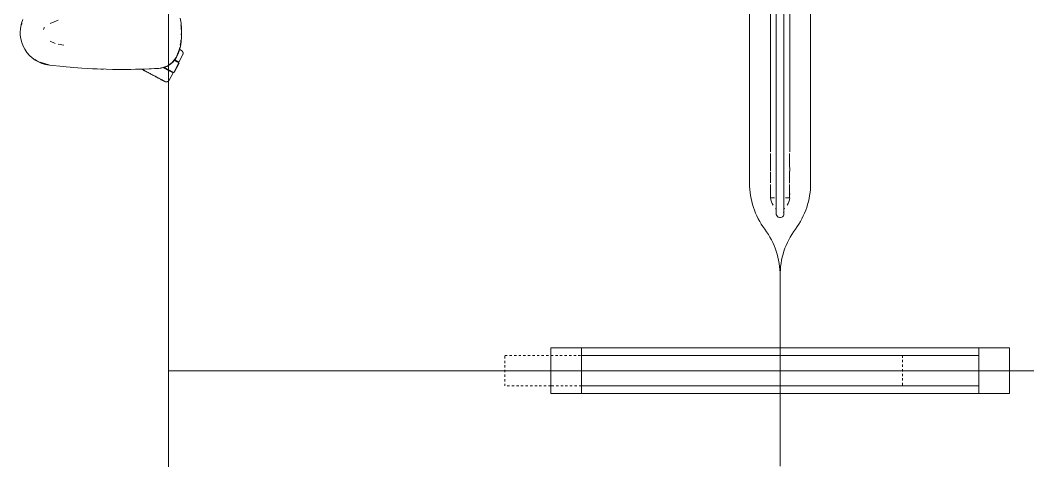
# Model space of a CAD drawing. Header units: millimetres. Extents: x 155927 to 295199, y -4084 to 97293.
# Drawn here: x 185329 to 186647, y 31308 to 31884 of the extents above; entities that cross this region are included whole.
import ezdxf

# ---------------------------------------------------------------- set-up
doc = ezdxf.new("R2010")
doc.units = ezdxf.units.MM
doc.header["$MEASUREMENT"] = 0
doc.linetypes.add('Dash', pattern=[6, 3, -3])
for name, color, linetype, lineweight in [('G-IMPT', 8, 'CONTINUOUS', 9), ('I-FURN', 8, 'CONTINUOUS', 9), ('I-FURN-HDLN', 8, 'Dash', 9)]:
    doc.layers.add(name, color=color, linetype=linetype, lineweight=lineweight)

msp = doc.modelspace()

# ---------------------------------------------------------------- linework, layer by layer
at = {"layer": 'G-IMPT'}
for p, q in [((185332.3, 31885.2), (185330.6, 31880.5)), ((185378.5, 31884.1), (185368.1, 31879.9)), ((185538.4, 31886.9), (185539.6, 31880.2)), ((185328.9, 31868.3), (185329.2, 31873.4)), ((185328.9, 31868.3), (185329.1, 31864.5)), ((185329.2, 31873.4), (185330.1, 31878.3)), ((185330.1, 31878.3), (185330.6, 31880.5)), ((185331.4, 31880), (185330.8, 31878)), ((185359.5, 31872.2), (185360.5, 31874.4)), ((185360.5, 31874.4), (185360.8, 31874.8)), ((185539.6, 31875.5), (185539.2, 31878.3)), ((185540.1, 31872.9), (185539.6, 31880.2)), ((185539.6, 31875.5), (185539.9, 31868.3)), ((185539.7, 31865.2), (185539.9, 31868.3)), ((185540.2, 31868.3), (185540, 31862)), ((185540.1, 31872.9), (185540.2, 31868.3)), ((185329.7, 31860), (185329.1, 31864.5)), ((185329.7, 31860), (185331, 31855.1)), ((185332.8, 31850.4), (185331, 31855.1)), ((185368.1, 31857), (185374.9, 31853.7)), ((185538.3, 31851.8), (185539.1, 31855.5)), ((185539.5, 31855.9), (185538.5, 31849.9)), ((185539.1, 31855.5), (185539.3, 31858.7)), ((185539.5, 31855.9), (185540, 31862)), ((185335, 31846.2), (185332.8, 31850.4)), ((185335, 31846.2), (185337.8, 31842.1)), ((185337.8, 31842.1), (185341.2, 31838.2)), ((185386, 31851.4), (185378.5, 31852.9)), ((185537, 31845.6), (185534.7, 31839.9)), ((185537.1, 31844.4), (185535.5, 31840.1)), ((185537, 31845.6), (185537.7, 31849)), ((185537.1, 31844.4), (185538.5, 31849.9)), ((185344.6, 31835.1), (185341.2, 31838.2)), ((185344.6, 31835.1), (185348.7, 31832.1)), ((185348.6, 31832.8), (185350.7, 31831.2)), ((185353.1, 31829.6), (185348.7, 31832.1)), ((185358.8, 31827.4), (185350.7, 31831.2)), ((185353.1, 31829.6), (185357.4, 31827.8)), ((185367.8, 31825.4), (185355.3, 31829.2)), ((185355.3, 31829.2), (185364.5, 31826.3)), ((185523.2, 31825.5), (185527.6, 31828.8)), ((185524.4, 31825.9), (185528.2, 31828.9)), ((185527.6, 31828.8), (185532.9, 31835.5)), ((185530.8, 31832), (185528.2, 31828.9)), ((185533.5, 31836), (185530.8, 31832)), ((185532.9, 31835.5), (185534.7, 31839.9)), ((185533.5, 31836), (185535.5, 31840.1)), ((185357.4, 31827.8), (185362.2, 31826.3)), ((185358.8, 31827.4), (185367.2, 31825.5)), ((185367.3, 31825.4), (185362.2, 31826.3)), ((185367.8, 31825.4), (185364.5, 31826.3)), ((185385.2, 31823.5), (185367.3, 31825.4)), ((185389.3, 31823.1), (185385.2, 31823.5)), ((185404.4, 31821.9), (185389.3, 31823.1)), ((185396.2, 31822.5), (185394.5, 31822.7)), ((185404.4, 31821.9), (185409.5, 31821.6)), ((185409.5, 31821.6), (185423.6, 31820.8)), ((185429.6, 31820.5), (185423.6, 31820.8)), ((185429.6, 31820.5), (185441.4, 31820.1)), ((185434.5, 31820.4), (185436.4, 31820.3)), ((185436.4, 31820.3), (185437.9, 31820.2)), ((185449.8, 31819.9), (185441.4, 31820.1)), ((185449.8, 31819.9), (185479.8, 31820.1)), ((185449.8, 31819.9), (185470, 31819.9)), ((185449.8, 31819.9), (185460.6, 31819.9)), ((185479.8, 31820.1), (185460.6, 31819.9)), ((185470, 31819.9), (185491.4, 31820.4)), ((185470, 31819.9), (185490.2, 31820.4)), ((185470, 31819.9), (185479.8, 31820.1)), ((185470, 31819.9), (185472, 31819.9)), ((185472, 31819.9), (185473.9, 31820)), ((185479.8, 31820.1), (185491.4, 31820.4)), ((185490.2, 31820.4), (185512, 31821.5)), ((185490.2, 31820.4), (185510.4, 31821.3)), ((185491.4, 31820.4), (185490.2, 31820.4)), ((185491.4, 31820.4), (185512, 31821.5)), ((185512, 31821.5), (185510.4, 31821.3)), ((185515.8, 31822.2), (185512, 31821.6)), ((185512, 31821.5), (185513.6, 31821.7)), ((185516, 31822.2), (185513.6, 31821.7)), ((185515.8, 31822.2), (185522, 31824.6)), ((185516, 31822.2), (185517.3, 31822.5)), ((185521, 31823.9), (185517.3, 31822.5)), ((185521, 31823.9), (185523.2, 31825.2)), ((185522, 31824.6), (185523.2, 31825.5)), ((185523.2, 31825.2), (185524.4, 31825.9))]:
    msp.add_line(p, q, dxfattribs=at)
at = {"layer": 'I-FURN'}
for p, q in [((185523.2, 32826.1), (185523.2, 31426.1)), ((185523.2, 31426.1), (185523.2, 32826.1)), ((186310.7, 31712.1), (186310.7, 32550.2)), ((186318.2, 32550.2), (186318.2, 31712.1)), ((186328.2, 31712.1), (186328.2, 32550.2)), ((186335.8, 32550.2), (186335.8, 31712.1)), ((186283.2, 31671.1), (186283.2, 32359.3)), ((186283.2, 32359.3), (186283.2, 31671.1)), ((186363.2, 32359.3), (186363.2, 31671.1)), ((186363.2, 31671.1), (186363.2, 32359.3)), ((185537.3, 31846.1), (185537.7, 31845.8)), ((185538, 31845.7), (185537.5, 31845.9)), ((185537.7, 31845.8), (185538.1, 31845.6)), ((185538.3, 31845.5), (185538, 31845.7)), ((185538.1, 31845.6), (185538.5, 31845.4)), ((185538.7, 31845.3), (185538.3, 31845.5)), ((185538.5, 31845.4), (185538.8, 31845.3)), ((185539, 31845.2), (185538.7, 31845.3)), ((185538.8, 31845.3), (185539.1, 31845.1)), ((185539.2, 31845), (185539, 31845.2)), ((185539.1, 31845.1), (185539.3, 31845)), ((185539.4, 31844.9), (185539.2, 31845)), ((185539.3, 31845), (185539.5, 31844.9)), ((185539.6, 31844.8), (185539.4, 31844.9)), ((185539.5, 31844.9), (185539.7, 31844.8)), ((185539.8, 31844.8), (185539.6, 31844.8)), ((185539.7, 31844.8), (185539.8, 31844.7)), ((185539.9, 31844.7), (185539.8, 31844.8)), ((185539.8, 31844.7), (185539.9, 31844.7)), ((185539.9, 31844.7), (185540.1, 31844.6)), ((185539.9, 31844.7), (185539.9, 31844.7)), ((185539.9, 31844.7), (185539.9, 31844.7)), ((185539.9, 31844.7), (185539.9, 31844.7)), ((185539.9, 31844.7), (185539.9, 31844.7)), ((185540.1, 31844.6), (185540.2, 31844.5)), ((185540.2, 31844.5), (185540.3, 31844.4)), ((185540.3, 31844.4), (185540.5, 31844.3)), ((185540.5, 31844.3), (185540.6, 31844.2)), ((185540.6, 31844.2), (185540.7, 31844.1)), ((185540.7, 31844.1), (185540.8, 31844)), ((185540.8, 31844), (185541, 31843.9)), ((185541, 31843.9), (185541.1, 31843.8)), ((185541.1, 31843.8), (185541.2, 31843.6)), ((185541.2, 31843.6), (185541.3, 31843.5)), ((185541.3, 31843.5), (185541.4, 31843.4)), ((185541.4, 31843.4), (185541.5, 31843.3)), ((185541.5, 31843.3), (185541.5, 31843.1)), ((185541.5, 31843.1), (185541.6, 31843)), ((185541.6, 31843), (185541.7, 31842.8)), ((185541.7, 31842.8), (185541.8, 31842.7)), ((185541.8, 31842.7), (185541.8, 31842.5)), ((185541.8, 31842.5), (185541.9, 31842.4)), ((185541.9, 31842.4), (185541.9, 31842.2)), ((185541.9, 31842.2), (185542, 31842.1)), ((185542, 31842.1), (185542, 31841.9)), ((185542, 31841.9), (185542, 31841.8)), ((185542, 31841.8), (185542, 31841.6)), ((185542, 31841.6), (185542.1, 31841.4)), ((185542.1, 31841.4), (185542.1, 31841.3)), ((185542.1, 31841.3), (185542.1, 31841.1)), ((185536.6, 31828.3), (185530.1, 31815.9)), ((185530.2, 31815.8), (185536.8, 31828.2)), ((185531.3, 31832.3), (185536.5, 31829.5)), ((185531.3, 31831.1), (185536.6, 31828.3)), ((185536.5, 31829.5), (185541.6, 31839.2)), ((185541.7, 31839.4), (185541.6, 31839.2)), ((185541.6, 31839.2), (185541.6, 31839.2)), ((185541.8, 31839.5), (185541.7, 31839.4)), ((185541.9, 31839.8), (185541.8, 31839.7)), ((185541.8, 31839.7), (185541.8, 31839.5)), ((185542, 31840.2), (185541.9, 31840)), ((185541.9, 31840), (185541.9, 31839.8)), ((185542.1, 31840.8), (185542, 31840.6)), ((185542, 31840.6), (185542, 31840.5)), ((185542, 31840.5), (185542, 31840.3)), ((185542, 31840.3), (185542, 31840.2)), ((185542.1, 31841.1), (185542.1, 31841)), ((185542.1, 31841), (185542.1, 31840.8)), ((185488.5, 31819.9), (185487.5, 31820.4)), ((185487.9, 31820.2), (185488.9, 31819.7)), ((185489.5, 31819.4), (185488.5, 31819.9)), ((185488.9, 31819.7), (185489.9, 31819.2)), ((185490.5, 31818.9), (185489.5, 31819.4)), ((185489.9, 31819.2), (185490.9, 31818.6)), ((185491.5, 31818.3), (185490.5, 31818.9)), ((185490.9, 31818.6), (185491.9, 31818.1)), ((185492.5, 31817.8), (185491.5, 31818.3)), ((185491.9, 31818.1), (185492.9, 31817.6)), ((185493.5, 31817.3), (185492.5, 31817.8)), ((185492.9, 31817.6), (185493.9, 31817)), ((185494.5, 31816.7), (185493.5, 31817.3)), ((185493.9, 31817), (185494.9, 31816.5)), ((185495.5, 31816.2), (185494.5, 31816.7)), ((185494.9, 31816.5), (185495.9, 31816)), ((185496.5, 31815.7), (185495.5, 31816.2)), ((185495.9, 31816), (185496.9, 31815.4)), ((185497.5, 31815.1), (185496.5, 31815.7)), ((185496.9, 31815.4), (185497.9, 31814.9)), ((185498.5, 31814.6), (185497.5, 31815.1)), ((185497.9, 31814.9), (185498.9, 31814.4)), ((185516.3, 31822.1), (185523.7, 31818.2)), ((185523.4, 31819.5), (185517.6, 31822.6)), ((185530.1, 31815.9), (185523.4, 31819.5)), ((185523.7, 31818.2), (185528.9, 31815.4)), ((185523.8, 31805.7), (185528.9, 31815.4)), ((185499.4, 31814.1), (185498.5, 31814.6)), ((185498.9, 31814.4), (185499.9, 31813.9)), ((185500.4, 31813.6), (185499.4, 31814.1)), ((185499.9, 31813.9), (185500.9, 31813.3)), ((185501.4, 31813.1), (185500.4, 31813.6)), ((185500.9, 31813.3), (185501.8, 31812.8)), ((185502.3, 31812.6), (185501.4, 31813.1)), ((185501.8, 31812.8), (185502.7, 31812.3)), ((185503.2, 31812.1), (185502.3, 31812.6)), ((185502.7, 31812.3), (185503.7, 31811.8)), ((185504.2, 31811.6), (185503.2, 31812.1)), ((185503.7, 31811.8), (185504.6, 31811.4)), ((185505.1, 31811.1), (185504.2, 31811.6)), ((185504.6, 31811.4), (185505.5, 31810.9)), ((185505.9, 31810.6), (185505.1, 31811.1)), ((185505.5, 31810.9), (185506.3, 31810.4)), ((185506.8, 31810.2), (185505.9, 31810.6)), ((185506.3, 31810.4), (185507.2, 31810)), ((185507.6, 31809.7), (185506.8, 31810.2)), ((185507.2, 31810), (185508, 31809.5)), ((185508, 31809.5), (185508.8, 31809.1)), ((185508.8, 31809.1), (185509.6, 31808.7)), ((185509.6, 31808.7), (185510.3, 31808.3)), ((185510.3, 31808.3), (185511, 31807.9)), ((185511, 31807.9), (185511.7, 31807.6)), ((185511.7, 31807.6), (185512.4, 31807.2)), ((185512.4, 31807.2), (185513, 31806.9)), ((185513, 31806.9), (185513.6, 31806.5)), ((185513.9, 31806.4), (185513.4, 31806.7)), ((185513.6, 31806.5), (185514.2, 31806.2)), ((185514.5, 31806.1), (185513.9, 31806.4)), ((185514.2, 31806.2), (185514.7, 31806)), ((185515, 31805.8), (185514.5, 31806.1)), ((185514.7, 31806), (185515.2, 31805.7)), ((185515.5, 31805.6), (185515, 31805.8)), ((185515.2, 31805.7), (185515.7, 31805.4)), ((185515.9, 31805.3), (185515.5, 31805.6)), ((185515.7, 31805.4), (185516.1, 31805.2)), ((185516.4, 31805.1), (185515.9, 31805.3)), ((185516.1, 31805.2), (185516.5, 31805)), ((185516.7, 31804.9), (185516.4, 31805.1)), ((185516.5, 31805), (185516.9, 31804.8)), ((185517.1, 31804.7), (185516.7, 31804.9)), ((185516.9, 31804.8), (185517.2, 31804.6)), ((185517.4, 31804.6), (185517.1, 31804.7)), ((185517.2, 31804.6), (185517.5, 31804.5)), ((185517.6, 31804.4), (185517.4, 31804.6)), ((185517.5, 31804.5), (185517.7, 31804.4)), ((185517.8, 31804.3), (185517.6, 31804.4)), ((185517.7, 31804.4), (185517.9, 31804.3)), ((185518, 31804.2), (185517.8, 31804.3)), ((185517.9, 31804.3), (185518.1, 31804.2)), ((185518.2, 31804.1), (185518, 31804.2)), ((185518.1, 31804.2), (185518.2, 31804.1)), ((185518.3, 31804.1), (185518.2, 31804.1)), ((185518.2, 31804.1), (185518.3, 31804.1)), ((185518.3, 31804), (185518.3, 31804.1)), ((185518.3, 31804.1), (185518.3, 31804.1)), ((185518.3, 31804.1), (185518.3, 31804)), ((185518.4, 31804), (185518.3, 31804)), ((185518.3, 31804), (185518.3, 31804)), ((185518.5, 31804), (185518.4, 31804)), ((185518.7, 31803.9), (185518.5, 31804)), ((185518.8, 31803.8), (185518.7, 31803.9)), ((185519, 31803.8), (185518.8, 31803.8)), ((185519.1, 31803.7), (185519, 31803.8)), ((185519.3, 31803.7), (185519.1, 31803.7)), ((185519.4, 31803.7), (185519.3, 31803.7)), ((185519.6, 31803.6), (185519.4, 31803.7)), ((185519.8, 31803.6), (185519.6, 31803.6)), ((185519.9, 31803.6), (185519.8, 31803.6)), ((185520.1, 31803.6), (185519.9, 31803.6)), ((185520.2, 31803.6), (185520.1, 31803.6)), ((185520.4, 31803.6), (185520.2, 31803.6)), ((185520.6, 31803.6), (185520.4, 31803.6)), ((185520.7, 31803.6), (185520.6, 31803.6)), ((185520.9, 31803.6), (185520.7, 31803.6)), ((185521, 31803.7), (185520.9, 31803.6)), ((185521.2, 31803.7), (185521, 31803.7)), ((185521.4, 31803.7), (185521.2, 31803.7)), ((185521.5, 31803.8), (185521.4, 31803.7)), ((185521.7, 31803.8), (185521.5, 31803.8)), ((185521.8, 31803.9), (185521.7, 31803.8)), ((185522, 31804), (185521.8, 31803.9)), ((185522.1, 31804), (185522, 31804)), ((185522.2, 31804.1), (185522.1, 31804)), ((185522.4, 31804.2), (185522.2, 31804.1)), ((185522.5, 31804.3), (185522.4, 31804.2)), ((185522.6, 31804.4), (185522.5, 31804.3)), ((185522.8, 31804.5), (185522.6, 31804.4)), ((185522.9, 31804.6), (185522.8, 31804.5)), ((185523, 31804.7), (185522.9, 31804.6)), ((185523.1, 31804.8), (185523, 31804.7)), ((185523.2, 31804.9), (185523.1, 31804.8)), ((185523.3, 31805), (185523.2, 31804.9)), ((185523.4, 31805.2), (185523.3, 31805)), ((185523.5, 31805.3), (185523.4, 31805.2)), ((185523.6, 31805.4), (185523.5, 31805.3)), ((185523.7, 31805.6), (185523.6, 31805.4)), ((185523.8, 31805.7), (185523.7, 31805.6)), ((186310.7, 31692.3), (186310.7, 31710)), ((186318.2, 31712.1), (186318.2, 31708.8)), ((186328.2, 31711.2), (186328.2, 31712.1)), ((186328.2, 31707.9), (186328.2, 31711.2)), ((186335.7, 31710), (186335.7, 31692.3)), ((186318.2, 31708.8), (186318.2, 31705.6)), ((186318.2, 31705.6), (186318.2, 31702.4)), ((186318.2, 31702.4), (186318.2, 31699.2)), ((186318.2, 31699.2), (186318.2, 31696)), ((186328.2, 31704.7), (186328.2, 31707.9)), ((186328.2, 31701.5), (186328.2, 31704.7)), ((186328.2, 31698.3), (186328.2, 31701.5)), ((186328.2, 31695.1), (186328.2, 31698.3)), ((186310.7, 31686.7), (186310.7, 31691.6)), ((186310.7, 31671.5), (186310.7, 31685.8)), ((186318.2, 31696), (186318.2, 31692.8)), ((186318.2, 31692.8), (186318.2, 31689.7)), ((186318.2, 31689.7), (186318.2, 31686.6)), ((186318.2, 31686.6), (186318.2, 31683.6)), ((186318.2, 31683.6), (186318.2, 31680.5)), ((186328.2, 31692), (186328.2, 31695.1)), ((186328.2, 31688.9), (186328.2, 31692)), ((186328.2, 31685.8), (186328.2, 31688.9)), ((186328.2, 31682.7), (186328.2, 31685.8)), ((186335.7, 31686.8), (186335.7, 31671)), ((186335.8, 31691.6), (186335.8, 31686.7)), ((186318.2, 31680.5), (186318.2, 31677.6)), ((186318.2, 31677.6), (186318.2, 31674.7)), ((186318.2, 31674.7), (186318.2, 31671.9)), ((186318.2, 31671.9), (186318.2, 31669.1)), ((186328.2, 31679.7), (186328.2, 31682.7)), ((186328.2, 31676.8), (186328.2, 31679.7)), ((186328.2, 31673.9), (186328.2, 31676.8)), ((186328.2, 31671.1), (186328.2, 31673.9)), ((186328.2, 31668.3), (186328.2, 31671.1)), ((186310.7, 31652.1), (186310.7, 31669.6)), ((186310.7, 31656.6), (186310.7, 31657.7)), ((186318.2, 31669.1), (186318.2, 31666.4)), ((186318.2, 31666.4), (186318.2, 31663.7)), ((186318.2, 31663.7), (186318.2, 31661.2)), ((186318.2, 31661.2), (186318.2, 31658.7)), ((186318.2, 31658.7), (186318.2, 31656.3)), ((186328.2, 31665.7), (186328.2, 31668.3)), ((186328.2, 31663), (186328.2, 31665.7)), ((186328.2, 31660.5), (186328.2, 31663)), ((186328.2, 31658.1), (186328.2, 31660.5)), ((186328.2, 31655.7), (186328.2, 31658.1)), ((186335.7, 31669.6), (186335.7, 31652.1)), ((186335.8, 31657.7), (186335.8, 31656.6)), ((186310.7, 31652.1), (186315.9, 31652.1)), ((186318.2, 31656.3), (186318.2, 31654)), ((186318.2, 31654), (186318.2, 31651.8)), ((186318.2, 31651.8), (186318.2, 31649.7)), ((186318.2, 31649.7), (186318.2, 31647.7)), ((186318.2, 31647.7), (186318.2, 31645.8)), ((186318.2, 31645.8), (186318.2, 31644)), ((186318.2, 31644), (186318.2, 31642.3)), ((186328.2, 31653.4), (186328.2, 31655.7)), ((186328.2, 31651.2), (186328.2, 31653.4)), ((186328.2, 31649.1), (186328.2, 31651.2)), ((186328.2, 31647.2), (186328.2, 31649.1)), ((186328.2, 31645.3), (186328.2, 31647.2)), ((186328.2, 31643.5), (186328.2, 31645.3)), ((186328.2, 31641.8), (186328.2, 31643.5)), ((186330.5, 31652.1), (186335.7, 31652.1)), ((186318.2, 31642.3), (186318.2, 31640.7)), ((186318.2, 31640.7), (186318.2, 31639.2)), ((186318.2, 31639.2), (186318.2, 31637.9)), ((186318.2, 31637.9), (186318.2, 31636.6)), ((186318.2, 31636.6), (186318.2, 31635.5)), ((186318.2, 31635.5), (186318.2, 31634.5)), ((186318.2, 31634.5), (186318.2, 31633.7)), ((186318.2, 31633.7), (186318.2, 31632.9)), ((186318.2, 31632.9), (186318.2, 31632.3)), ((186318.2, 31632.3), (186318.2, 31631.8)), ((186318.2, 31631.8), (186318.2, 31631.5)), ((186318.2, 31631.5), (186318.2, 31631.2)), ((186318.2, 31631.2), (186318.2, 31631.1)), ((186318.2, 31631.1), (186318.2, 31631.1)), ((186328.2, 31640.3), (186328.2, 31641.8)), ((186328.2, 31638.9), (186328.2, 31640.3)), ((186328.2, 31637.5), (186328.2, 31638.9)), ((186328.2, 31636.3), (186328.2, 31637.5)), ((186328.2, 31635.3), (186328.2, 31636.3)), ((186328.2, 31634.3), (186328.2, 31635.3)), ((186328.2, 31633.5), (186328.2, 31634.3)), ((186328.2, 31632.8), (186328.2, 31633.5)), ((186328.2, 31632.2), (186328.2, 31632.8)), ((186328.2, 31631.7), (186328.2, 31632.2)), ((186328.2, 31631.4), (186328.2, 31631.7)), ((186328.2, 31631.2), (186328.2, 31631.4)), ((186328.2, 31631.1), (186328.2, 31631.2)), ((186323.2, 31426.1), (186323.2, 31550)), ((186323.2, 31550), (186323.2, 31426.1)), ((186323.2, 31550), (186323.2, 31426.1)), ((186323.2, 31426.1), (186323.2, 31550)), ((186023.2, 31456.1), (186623.2, 31456.1)), ((186063.2, 31456.1), (186023.2, 31456.1)), ((186023.2, 31456.1), (186023.2, 31396.1)), ((186023.2, 31396.1), (186023.2, 31456.1)), ((186583.2, 31456.1), (186063.2, 31456.1)), ((186063.2, 31396.1), (186063.2, 31456.1)), ((186063.2, 31446.1), (186063.2, 31456.1)), ((186063.2, 31446.1), (186063.2, 31406.1)), ((186583.2, 31446.1), (186063.2, 31446.1)), ((186623.2, 31456.1), (186583.2, 31456.1)), ((186583.2, 31446.1), (186583.2, 31456.1)), ((186583.2, 31396.1), (186583.2, 31456.1)), ((186583.2, 31406.1), (186583.2, 31446.1)), ((186623.2, 31396.1), (186623.2, 31456.1)), ((186623.2, 31396.1), (186623.2, 31456.1)), ((185523.2, 31426.1), (186323.2, 31426.1)), ((186323.2, 31426.1), (185523.2, 31426.1)), ((186323.2, 31426.1), (185523.2, 31426.1)), ((185523.2, 31426.1), (185523.2, 30026.1)), ((185523.2, 30026.1), (185523.2, 31426.1)), ((185523.2, 31426.1), (186323.2, 31426.1)), ((186323.2, 31426.1), (187123.2, 31426.1)), ((187123.2, 31426.1), (186323.2, 31426.1)), ((186323.2, 31301.1), (186323.2, 31426.1)), ((186323.2, 31426.1), (186323.2, 31301.1)), ((187123.2, 31426.1), (186323.2, 31426.1)), ((186323.2, 31426.1), (186323.2, 31301.1)), ((186323.2, 31301.1), (186323.2, 31426.1)), ((186323.2, 31426.1), (187123.2, 31426.1)), ((186023.2, 31396.1), (186063.2, 31396.1)), ((186623.2, 31396.1), (186023.2, 31396.1)), ((186063.2, 31396.1), (186063.2, 31406.1)), ((186063.2, 31406.1), (186583.2, 31406.1)), ((186063.2, 31396.1), (186583.2, 31396.1)), ((186583.2, 31396.1), (186583.2, 31406.1)), ((186583.2, 31396.1), (186623.2, 31396.1))]:
    msp.add_line(p, q, dxfattribs=at)
for centre, radius, start, end in [((186383.2, 31671.1), 100, 180, 216.8699), ((186383.2, 31671.1), 100, 180, 216.8699), ((186263.2, 31671.1), 100, 323.1301, 0), ((186263.2, 31671.1), 100, 323.1301, 0), ((186334.2, 31654.4), 23.6, 185.6664, 210.8564), ((186312.3, 31654.4), 23.6, 329.1436, 354.3336), ((186323.2, 31644), 8.51, 223.4514, 234.4595), ((186323.2, 31631.1), 5, 173.0848, 21.8252), ((186323.2, 31644), 8.51, 304.6443, 316.5486), ((186223.2, 31551.1), 100, 359.3744, 36.8699), ((186223.2, 31551.1), 100, 359.3744, 36.8699), ((186423.3, 31551.1), 100, 143.1301, 180.6256), ((186423.3, 31551.1), 100, 143.1301, 180.6256)]:
    msp.add_arc(centre, radius, start, end, dxfattribs=at)
at = {"layer": 'I-FURN-HDLN'}
for p, q in [((185963.2, 31406.1), (185963.2, 31446.1)), ((185963.2, 31446.1), (186023.2, 31446.1)), ((186023.2, 31446.1), (186483.2, 31446.1)), ((186483.2, 31446.1), (186483.2, 31406.1)), ((186023.2, 31406.1), (185963.2, 31406.1)), ((186483.2, 31406.1), (186023.2, 31406.1))]:
    msp.add_line(p, q, dxfattribs=at)

doc.saveas('drawing.dxf')
